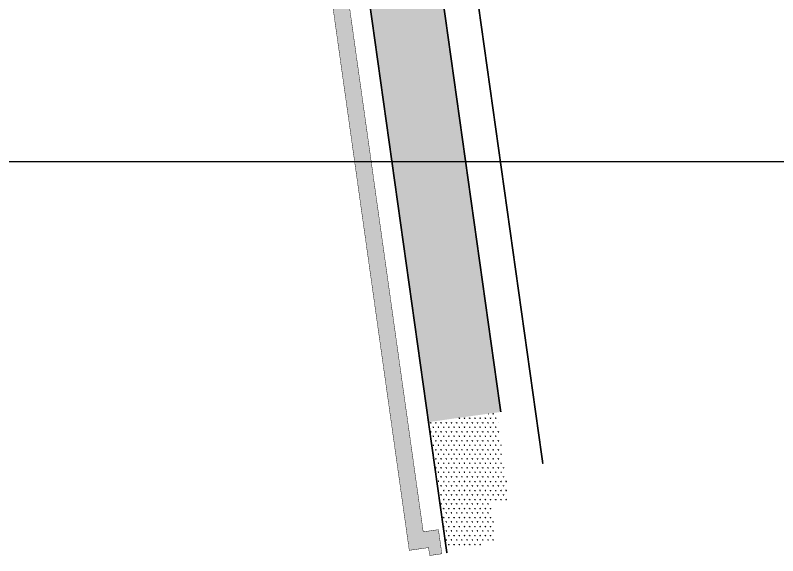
# Model space of a CAD drawing. Extents: x 350769 to 354978, y 6304672 to 6307963.
# Drawn here: x 352902.2 to 352995.1, y 6305851.9 to 6305917.9 of the extents above; entities that cross this region are included whole.
import ezdxf

# ---------------------------------------------------------------- set-up
doc = ezdxf.new("R2010")
doc.units = 0
doc.linetypes.add('DASHED', pattern=[19.05, 12.7, -6.35])
doc.layers.get('0').update_dxf_attribs({"linetype": 'CONTINUOUS'})
doc.layers.add('1-coordenadas', color=8, linetype='CONTINUOUS')
pattern_1 = [(0, (0, 0), (0.3175, 0.549926130905), [0.079375, -0.555625]), (90, (0.0397, 0), (-0.3175, 0.549926130905), [0.0396875, -1.06016476181]), (90, (0.0496, 0), (-0.3175, 0.549926130905), [0.03175, -1.06810226181]), (90, (0.02977, 0), (-0.3175, 0.549926130905), [0.03175, -1.06810226181]), (60, (0.05953, 0), (-0.31749999957, 0.549926131154), [0.0254, -0.6096]), (120, (0.01984, 0), (-0.63499999957, 2.5e-10), [0.0254, -0.6096])]

# ---------------------------------------------------------------- blocks, each defined once
blk = doc.blocks.new('COORDENADAS')
at = {"layer": '1-coordenadas'}
blk.add_line((20, -300.625), (1420, -300.625), dxfattribs=at)
blk = doc.blocks.new('A$C4FB7591F')
at = {"true_color": 0x7f5ac4}
h = blk.add_hatch(dxfattribs=at)
h.set_pattern_fill('DOTS', color=183, scale=6.5, style=0)
h.set_pattern_definition([(0, (0, 0), (0.203125, 0.40625), [0, -0.40625])])
h.paths.add_polyline_path([(352737.419, 6305819.525), (352739.772, 6305819.856), (352739.907, 6305818.893), (352741.393, 6305819.101), (352740.979, 6305822.046), (352739.121, 6305821.784), (352715.138, 6305992.244), (352716.263, 6305992.403), (352715.985, 6305994.383), (352712.879, 6305993.946)])
h = blk.add_hatch(dxfattribs=at)
h.set_pattern_fill('SWAMP', color=183, scale=0.025, style=0)
h.set_pattern_definition(pattern_1)
h.paths.add_polyline_path([(352748.576, 6305836.405), (352739.613, 6305900.109), (352730.8, 6305898.869), (352739.763, 6305835.165)])
h = blk.add_hatch(dxfattribs=at)
h.set_pattern_fill('SWAMP', color=183, scale=0.025, style=0)
h.set_pattern_definition(pattern_1)
h.paths.add_polyline_path([(352747.622, 6305823.446), (352745.853, 6305836.022), (352739.763, 6305835.165), (352741.945, 6305819.653), (352748.035, 6305820.509)])
h = blk.add_hatch(dxfattribs=at)
h.set_pattern_fill('SWAMP', color=183, scale=0.025, style=0)
h.set_pattern_definition(pattern_1)
h.paths.add_polyline_path([(352748.081, 6305836.336), (352745.853, 6305836.022), (352747.343, 6305825.426), (352749.571, 6305825.739)])
at = {"color": 183, "ltscale": 0.2, "true_color": 0x7f5ac4, "const_width": 0.2, "flags": 128}
for points in [[(352708.893, 6306054.524), (352709.418, 6306050.558), (352709.909, 6306046.588), (352710.367, 6306042.613), (352710.808, 6306038.636), (352711.249, 6306034.658), (352711.707, 6306030.683), (352712.199, 6306026.713), (352712.724, 6306022.747), (352713.273, 6306018.785), (352720.017, 6305970.849), (352720.582, 6305966.89), (352721.172, 6305962.933), (352721.795, 6305958.982), (352722.451, 6305955.034), (352723.125, 6305951.09), (352723.799, 6305947.145), (352724.455, 6305943.198), (352725.078, 6305939.246), (352725.668, 6305935.29), (352726.233, 6305931.33), (352742.01, 6305819.188)], [(352753.707, 6305830.082), (352752.735, 6305836.99)]]:
    blk.add_lwpolyline(points, dxfattribs=at)
at = {"color": 183, "linetype": 'DASHED', "ltscale": 0.1, "true_color": 0x7f5ac4, "const_width": 0.05}
blk.add_lwpolyline([(352741.393, 6305819.103), (352739.907, 6305818.893), (352739.772, 6305819.856), (352737.419, 6305819.525), (352712.879, 6305993.946), (352715.985, 6305994.383), (352716.263, 6305992.403), (352715.138, 6305992.244), (352739.121, 6305821.784), (352740.979, 6305822.046)], close=True, dxfattribs=at)
at = {"color": 183, "ltscale": 0.2, "true_color": 0x7f5ac4, "const_width": 0.2, "flags": 128}
blk.add_lwpolyline([(352752.735, 6305836.99), (352743.772, 6305900.694, 1), (352739.613, 6305900.109), (352748.576, 6305836.405)], format="xyb", dxfattribs=at)

msp = doc.modelspace()

# ---------------------------------------------------------------- block references
at = {"color": 252, "linetype": 'DASHED'}
msp.add_blockref('COORDENADAS', (352180, 6306200.625), dxfattribs=at)
at = {"color": 183, "true_color": 0x7f5ac4, "rotation": 359.9880068602881}
msp.add_blockref('A$C4FB7591F', (-1107.138, 107.043), dxfattribs=at)

doc.saveas('drawing.dxf')
